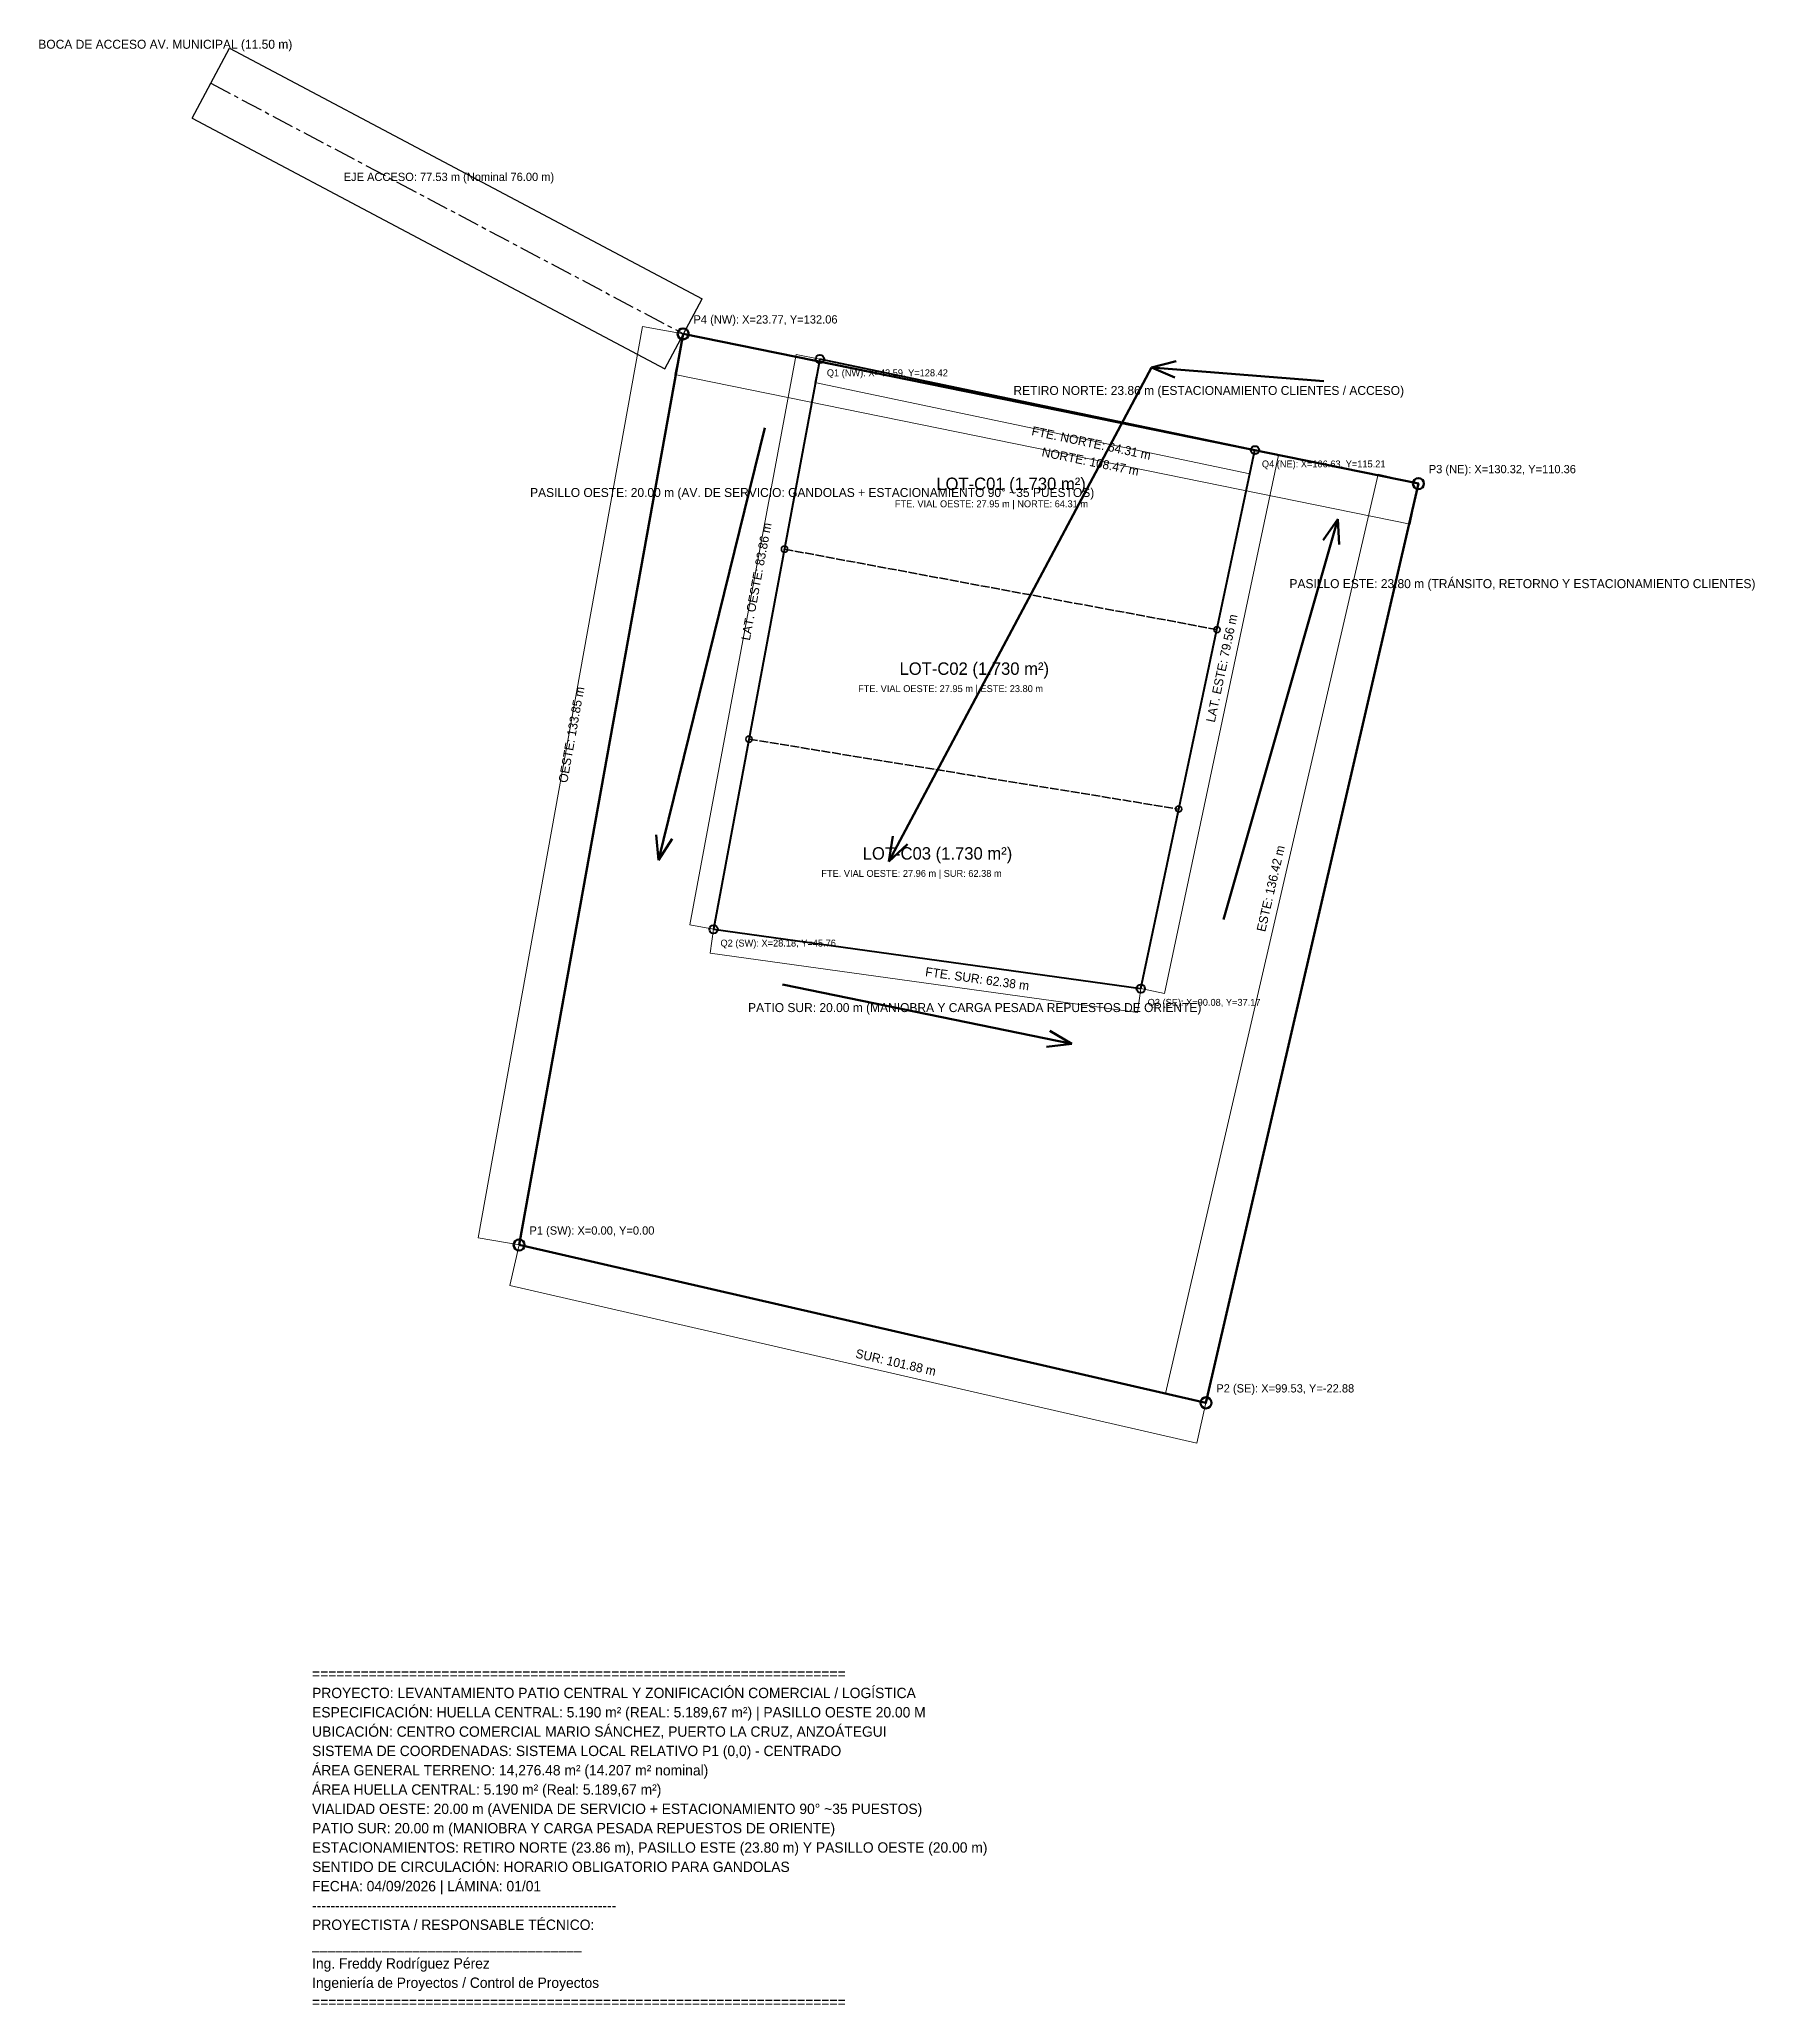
# Model space of a CAD drawing. Header units: metres. Extents: x -70 to 179, y -110 to 175.
import ezdxf

# ---------------------------------------------------------------- set-up
doc = ezdxf.new("R2010")
doc.units = ezdxf.units.M
doc.linetypes.add('CENTER', pattern=[5.08, 3.175, -0.635, 0.635, -0.635])
doc.linetypes.add('DASHED', pattern=[1.524, 1.27, -0.254])
for name, color, linetype, lineweight in [('0_ACCESO_VIAL', 6, 'Continuous', 30), ('0_ANILLO_VIAL_CARGA', 3, 'Continuous', 35), ('0_COTAS_METRICAS', 1, 'Continuous', 18), ('0_HUELLA_CENTRAL', 2, 'Continuous', 40), ('0_POLIGONO_GENERAL', 4, 'Continuous', 50), ('0_TEXTOS_MEMBRETE', 7, 'Continuous', 25), ('SUBDIVISION_HUELLA_3LOTES', 1, 'Continuous', 35)]:
    doc.layers.add(name, color=color, linetype=linetype, lineweight=lineweight)

msp = doc.modelspace()

# ---------------------------------------------------------------- linework, layer by layer
at = {"layer": '0_ACCESO_VIAL'}
for p, q in [((-47.36, 163.31), (-41.97, 173.47)), ((-41.97, 173.47), (26.51, 137.14)), ((-47.36, 163.31), (21.12, 126.98)), ((21.12, 126.98), (26.51, 137.14))]:
    msp.add_line(p, q, dxfattribs=at)
at = {"layer": '0_ACCESO_VIAL', "linetype": 'CENTER'}
msp.add_line((-44.67, 168.39), (23.82, 132.06), dxfattribs=at)
at = {"layer": '0_ANILLO_VIAL_CARGA', "lineweight": 50}
for p, q in [((91.63, 127.21), (53.59, 55.59)), ((91.63, 127.21), (95.21, 128.13)), ((116.63, 125.21), (91.63, 127.21)), ((91.63, 127.21), (95.02, 125.74)), ((35.59, 118.42), (20.18, 55.76)), ((102.08, 47.17), (118.63, 105.21)), ((118.63, 105.21), (116.52, 102.18)), ((118.63, 105.21), (118.82, 101.52)), ((20.18, 55.76), (19.85, 59.44)), ((20.18, 55.76), (22.18, 58.87)), ((53.59, 55.59), (54.17, 59.24)), ((53.59, 55.59), (56.29, 58.11)), ((38.18, 37.76), (80.08, 29.17)), ((80.08, 29.17), (76.41, 28.7)), ((80.08, 29.17), (76.89, 31.05))]:
    msp.add_line(p, q, dxfattribs=at)
at = {"layer": '0_COTAS_METRICAS'}
for p, q in [((17.87, 133.12), (-5.91, 1.06)), ((23.77, 132.06), (17.87, 133.12)), ((23.77, 132.06), (22.58, 126.18)), ((40.14, 129.06), (24.74, 46.4)), ((43.59, 128.42), (40.14, 129.06)), ((43.59, 128.42), (42.87, 125)), ((129.13, 104.48), (22.58, 126.18)), ((105.91, 111.79), (42.87, 125)), ((93.5, 36.44), (110.05, 114.49)), ((106.63, 115.21), (105.91, 111.79)), ((106.63, 115.21), (110.05, 114.49)), ((93.69, -21.53), (124.48, 111.71)), ((130.32, 110.36), (124.48, 111.71)), ((130.32, 110.36), (129.13, 104.48)), ((28.18, 45.76), (24.74, 46.4)), ((28.18, 45.76), (27.7, 42.29)), ((27.7, 42.29), (89.6, 33.7)), ((90.08, 37.17), (89.6, 33.7)), ((90.08, 37.17), (93.5, 36.44)), ((0, 0), (-5.91, 1.06)), ((0, 0), (-1.34, -5.85)), ((-1.34, -5.85), (98.19, -28.73)), ((99.53, -22.88), (93.69, -21.53)), ((99.53, -22.88), (98.19, -28.73))]:
    msp.add_line(p, q, dxfattribs=at)
at = {"layer": '0_HUELLA_CENTRAL'}
msp.add_lwpolyline([(43.59, 128.42), (28.18, 45.76), (90.08, 37.17), (106.63, 115.21)], close=True, dxfattribs=at)
for centre in [(43.59, 128.42), (106.63, 115.21), (28.18, 45.76), (90.08, 37.17)]:
    msp.add_circle(centre, 0.6, dxfattribs=at)
at = {"layer": '0_POLIGONO_GENERAL'}
msp.add_lwpolyline([(0, 0), (99.53, -22.88), (130.32, 110.36), (23.77, 132.06)], close=True, dxfattribs=at)
for centre in [(23.77, 132.06), (130.32, 110.36), (0, 0), (99.53, -22.88)]:
    msp.add_circle(centre, 0.8, dxfattribs=at)
at = {"layer": 'SUBDIVISION_HUELLA_3LOTES', "linetype": 'DASHED'}
for p, q in [((38.46, 100.86), (101.12, 89.2)), ((33.31, 73.32), (95.59, 63.18))]:
    msp.add_line(p, q, dxfattribs=at)
at = {"layer": 'SUBDIVISION_HUELLA_3LOTES'}
for centre in [(38.46, 100.86), (101.12, 89.2), (33.31, 73.32), (95.59, 63.18)]:
    msp.add_circle(centre, 0.45, dxfattribs=at)

# ---------------------------------------------------------------- texts
at = {"layer": '0_COTAS_METRICAS'}
for s, p in [('RETIRO NORTE: 23.86 m (ESTACIONAMIENTO CLIENTES / ACCESO)', (71.63, 123.21)), ('PASILLO OESTE: 20.00 m (AV. DE SERVICIO: GANDOLAS + ESTACIONAMIENTO 90° ~35 PUESTOS)', (1.59, 108.42)), ('PASILLO ESTE: 23.80 m (TRÁNSITO, RETORNO Y ESTACIONAMIENTO CLIENTES)', (111.63, 95.21)), ('PATIO SUR: 20.00 m (MANIOBRA Y CARGA PESADA REPUESTOS DE ORIENTE)', (33.18, 33.76))]:
    msp.add_text(s, height=1.3, dxfattribs=at).set_placement(p)
for s, rotation, p in [('FTE. NORTE: 64.31 m', -11.8322, (74.18, 117.41)), ('NORTE: 108.47 m', -11.512, (75.65, 114.35)), ('LAT. OESTE: 83.86 m', 79.4454, (33.43, 87.55)), ('LAT. ESTE: 79.56 m', 78.0258, (100.8, 75.67)), ('OESTE: 133.85 m', 79.7941, (6.97, 66.91)), ('ESTE: 136.42 m', 76.9886, (108.11, 45.31)), ('FTE. SUR: 62.38 m', -7.8996, (58.79, 38.99)), ('SUR: 101.88 m', -12.9471, (48.65, -16.31))]:
    msp.add_text(s, height=1.3, rotation=rotation, dxfattribs=at).set_placement(p)
at = {"layer": '0_TEXTOS_MEMBRETE'}
for s, height, p in [('BOCA DE ACCESO AV. MUNICIPAL (11.50 m)', 1.3, (-69.67, 173.39)), ('EJE ACCESO: 77.53 m (Nominal 76.00 m)', 1.2, (-25.42, 154.22)), ('P4 (NW): X=23.77, Y=132.06', 1.2, (25.27, 133.56)), ('Q1 (NW): X=43.59, Y=128.42', 1, (44.59, 125.92)), ('Q4 (NE): X=106.63, Y=115.21', 1, (107.63, 112.71)), ('P3 (NE): X=130.32, Y=110.36', 1.2, (131.82, 111.86)), ('FTE. VIAL OESTE: 27.95 m | NORTE: 64.31 m', 1, (54.45, 106.93)), ('FTE. VIAL OESTE: 27.95 m | ESTE: 23.80 m', 1, (49.12, 80.14)), ('FTE. VIAL OESTE: 27.96 m | SUR: 62.38 m', 1, (43.79, 53.36)), ('Q2 (SW): X=28.18, Y=45.76', 1, (29.18, 43.26)), ('Q3 (SE): X=90.08, Y=37.17', 1, (91.08, 34.67)), ('P1 (SW): X=0.00, Y=0.00', 1.2, (1.5, 1.5)), ('P2 (SE): X=99.53, Y=-22.88', 1.2, (101.03, -21.38)), ('==================================================================', 1.5, (-30, -62.88)), ('PROYECTO: LEVANTAMIENTO PATIO CENTRAL Y ZONIFICACIÓN COMERCIAL / LOGÍSTICA', 1.5, (-30, -65.68)), ('ESPECIFICACIÓN: HUELLA CENTRAL: 5.190 m² (REAL: 5.189,67 m²) | PASILLO OESTE 20.00 M', 1.5, (-30, -68.48)), ('UBICACIÓN: CENTRO COMERCIAL MARIO SÁNCHEZ, PUERTO LA CRUZ, ANZOÁTEGUI', 1.5, (-30, -71.28)), ('SISTEMA DE COORDENADAS: SISTEMA LOCAL RELATIVO P1 (0,0) - CENTRADO', 1.5, (-30, -74.08)), ('ÁREA GENERAL TERRENO: 14,276.48 m² (14.207 m² nominal)', 1.5, (-30, -76.88)), ('ÁREA HUELLA CENTRAL: 5.190 m² (Real: 5.189,67 m²)', 1.5, (-30, -79.68)), ('VIALIDAD OESTE: 20.00 m (AVENIDA DE SERVICIO + ESTACIONAMIENTO 90° ~35 PUESTOS)', 1.5, (-30, -82.48)), ('PATIO SUR: 20.00 m (MANIOBRA Y CARGA PESADA REPUESTOS DE ORIENTE)', 1.5, (-30, -85.28)), ('ESTACIONAMIENTOS: RETIRO NORTE (23.86 m), PASILLO ESTE (23.80 m) Y PASILLO OESTE (20.00 m)', 1.5, (-30, -88.08)), ('SENTIDO DE CIRCULACIÓN: HORARIO OBLIGATORIO PARA GANDOLAS', 1.5, (-30, -90.88)), ('FECHA: 04/09/2026 | LÁMINA: 01/01', 1.5, (-30, -93.68)), ('------------------------------------------------------------------', 1.5, (-30, -96.48)), ('PROYECTISTA / RESPONSABLE TÉCNICO:', 1.5, (-30, -99.28)), ('___________________________________', 1.5, (-30, -102.08)), ('Ing. Freddy Rodríguez Pérez', 1.5, (-30, -104.88)), ('Ingeniería de Proyectos / Control de Proyectos', 1.5, (-30, -107.68)), ('==================================================================', 1.5, (-30, -110.48))]:
    msp.add_text(s, height=height, dxfattribs=at).set_placement(p)
at = {"layer": 'SUBDIVISION_HUELLA_3LOTES'}
for s, p in [('LOT-C01 (1.730 m²)', (60.45, 109.43)), ('LOT-C02 (1.730 m²)', (55.12, 82.64)), ('LOT-C03 (1.730 m²)', (49.79, 55.86))]:
    msp.add_text(s, height=1.8, dxfattribs=at).set_placement(p)

doc.saveas('drawing.dxf')
